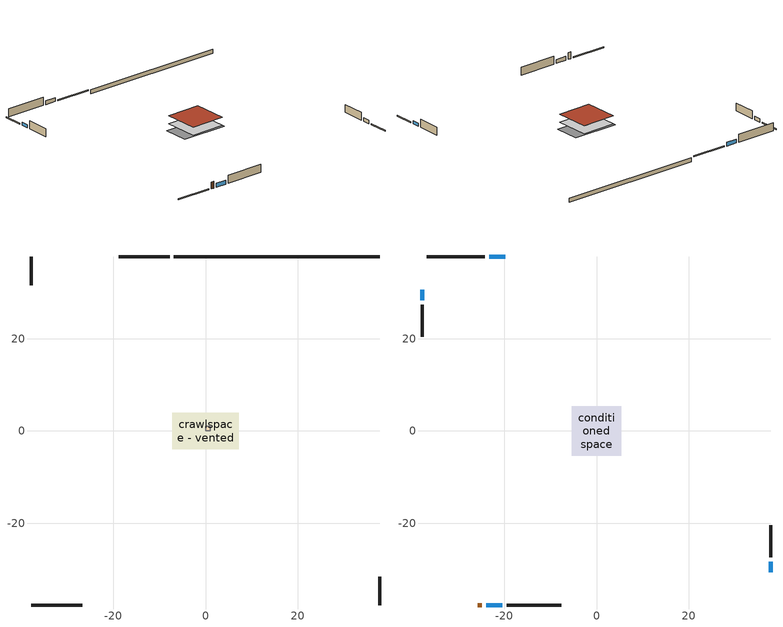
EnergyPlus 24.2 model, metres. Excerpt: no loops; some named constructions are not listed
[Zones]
crawlspace - vented
 floor foundation (Slab1 construction): -7.17,-3.98 -7.17,3.98 7.17,3.98 7.17,-3.98 z-0.91
 wall outside (RimJoist1 construction): -7.78,37.74 -18.82,37.74 z0.3:0.61
 wall outside (RimJoist2 construction): 37.74,-37.74 37.74,-31.61 z0.3:0.61
 wall outside (RimJoist3 construction): -37.74,-37.74 -26.71,-37.74 z0.3:0.61
 wall outside (RimJoist4 construction): -37.74,37.74 -37.74,31.61 z0.3:0.61
 wall foundation (FoundationWall1 construction): 37.74,37.74 -6.85,37.74 z-0.91:0.3
furnace airloop ret air zone
 floor adiabatic (AdiabaticConst): 0,0 0,1 1,1 1,0 z0
 wall adiabatic (AdiabaticConst): 0,1 0,0 1,0 1,1 0,1 z0:1
 ceiling adiabatic (AdiabaticConst): 1,0 1,1 0,1 0,0 z1
conditioned space
 floor to crawlspace - vented (Floor1 construction): -5.34,-5.34 -5.34,5.34 5.34,5.34 5.34,-5.34 z0.3
 wall outside (AdiabaticWallConstruction 1): -25.78,-37.74 -24.86,-37.74 z0.3:2.34
 wall outside (AdiabaticWallConstruction): -19.74,37.74 -23.27,37.74 / -23.93,-37.74 -20.41,-37.74 z0.3:1.49; 37.74,-30.68 37.74,-28.36 / -37.74,30.68 -37.74,28.36 z0.3:1.31
 wall outside (Wall1 construction): -24.2,37.74 -36.81,37.74 z0.3:2.74
 wall outside (Wall2 construction): 37.74,-27.44 37.74,-20.43 z0.3:2.74
 wall outside (Wall3 construction): -19.48,-37.74 -7.63,-37.74 z0.3:2.74
 wall outside (Wall4 construction): -37.74,27.44 -37.74,20.43 z0.3:2.74
 window (WindowConstruction): -19.75,37.74 -23.27,37.74 z0.3:1.49
 window (WindowConstruction 1): 37.74,-30.68 37.74,-28.37 z0.3:1.31
 window (WindowConstruction 2): -23.93,-37.74 -20.41,-37.74 z0.3:1.49
 window (WindowConstruction 3): -37.74,30.68 -37.74,28.37 z0.3:1.31
 door (Door): -25.78,-37.74 -24.86,-37.74 z0.3:2.34
 roof outside (Roof1 construction): -5.34,5.34 -5.34,-5.34 5.34,-5.34 5.34,5.34 z2.74
[Material] Roughness=Rough; Thermal Absorptance=0.9
Name | Thickness {m} | Conductivity {W/m-K} | Density {kg/m3} | Specific Heat {J/kg-K} | Solar Absorptance | Visible Absorptance
floor covering | 0.0127 | 0.0433444 | 54.468 | 1339.84 | 0.6 | 0.6
floor stud and cavity | 0.1397 | 0.923637 | 92.3553 | 1139.71 | 0.7 | 0.7
osb sheathing 0.75 in. | 0.01905 | 0.115458 | 512.64 | 1214.23 | 0.7 | 0.7
[Construction]
Floor1 construction Reversed: floor covering, osb sheathing 0.75 in., floor stud and cavity
[Schedule:Day:Interval]
cooling season schedule day; cooling season schedule day 2; cooling season schedule default day; natural vent schedule default day: No, 24:00, 0
cooling season schedule day 1; natural vent schedule day: No, 24:00, 1
[Schedule:Week:Daily]
cooling season schedule Week Rule - Jan1-May26: cooling season schedule day, cooling season schedule day, cooling season schedule day, cooling season schedule day, cooling season schedule day, cooling season schedule day, cooling season schedule day, cooling season schedule default day, cooling season schedule default day, cooling season schedule default day, cooling season schedule default day, cooling season schedule default day
cooling season schedule Week Rule - May27-Jun2: cooling season schedule day, cooling season schedule day, cooling season schedule day, cooling season schedule day, cooling season schedule day, cooling season schedule day 1, cooling season schedule day 1, cooling season schedule default day, cooling season schedule default day, cooling season schedule default day, cooling season schedule default day, cooling season schedule default day
cooling season schedule Week Rule - Jun3-Sep29: cooling season schedule day 1, cooling season schedule day 1, cooling season schedule day 1, cooling season schedule day 1, cooling season schedule day 1, cooling season schedule day 1, cooling season schedule day 1, cooling season schedule default day, cooling season schedule default day, cooling season schedule default day, cooling season schedule default day, cooling season schedule default day
cooling season schedule Week Rule - Sep30-Oct6: cooling season schedule day 1, cooling season schedule day 2, cooling season schedule day 2, cooling season schedule day 2, cooling season schedule day 2, cooling season schedule day 2, cooling season schedule day 2, cooling season schedule default day, cooling season schedule default day, cooling season schedule default day, cooling season schedule default day, cooling season schedule default day
cooling season schedule Week Rule - Oct7-Dec31: cooling season schedule day 2, cooling season schedule day 2, cooling season schedule day 2, cooling season schedule day 2, cooling season schedule day 2, cooling season schedule day 2, cooling season schedule day 2, cooling season schedule default day, cooling season schedule default day, cooling season schedule default day, cooling season schedule default day, cooling season schedule default day
natural vent schedule Week Rule - Jan1-Jan6: natural vent schedule day, natural vent schedule day, natural vent schedule default day, natural vent schedule day, natural vent schedule default day, natural vent schedule day, natural vent schedule default day, natural vent schedule default day, natural vent schedule default day, natural vent schedule default day, natural vent schedule default day, natural vent schedule default day
natural vent schedule Week Rule - Jan7-Dec31: natural vent schedule default day, natural vent schedule day, natural vent schedule default day, natural vent schedule day, natural vent schedule default day, natural vent schedule day, natural vent schedule default day, natural vent schedule default day, natural vent schedule default day, natural vent schedule default day, natural vent schedule default day, natural vent schedule default day
[Schedule:Year]
cooling season schedule: cooling season schedule Week Rule - Jan1-May26, 1, 1, 5, 26, cooling season schedule Week Rule - May27-Jun2, 5, 27, 6, 2, cooling season schedule Week Rule - Jun3-Sep29, 6, 3, 9, 29, cooling season schedule Week Rule - Sep30-Oct6, 9, 30, 10, 6, cooling season schedule Week Rule - Oct7-Dec31, 10, 7, 12, 31
natural vent schedule: natural vent schedule Week Rule - Jan1-Jan6, 1, 1, 1, 6, natural vent schedule Week Rule - Jan7-Dec31, 1, 7, 12, 31
